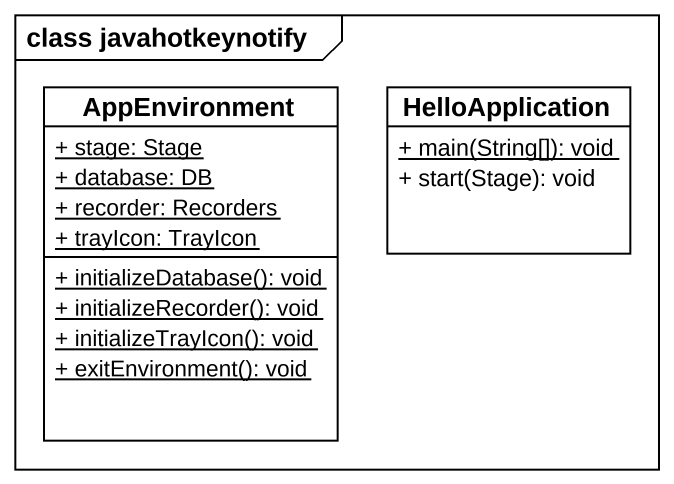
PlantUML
@startuml
mainframe class javahotkeynotify
hide circle
hide empty members
skinparam classAttributeIconSize 0
class AppEnvironment {
  {static} + stage: Stage
  {static} + database: DB
  {static} + recorder: Recorders
  {static} + trayIcon: TrayIcon
  {static} + initializeDatabase(): void
  {static} + initializeRecorder(): void
  {static} + initializeTrayIcon(): void
  {static} + exitEnvironment(): void
}
class HelloApplication {
  {static} + main(String[]): void
  + start(Stage): void
}
@enduml
